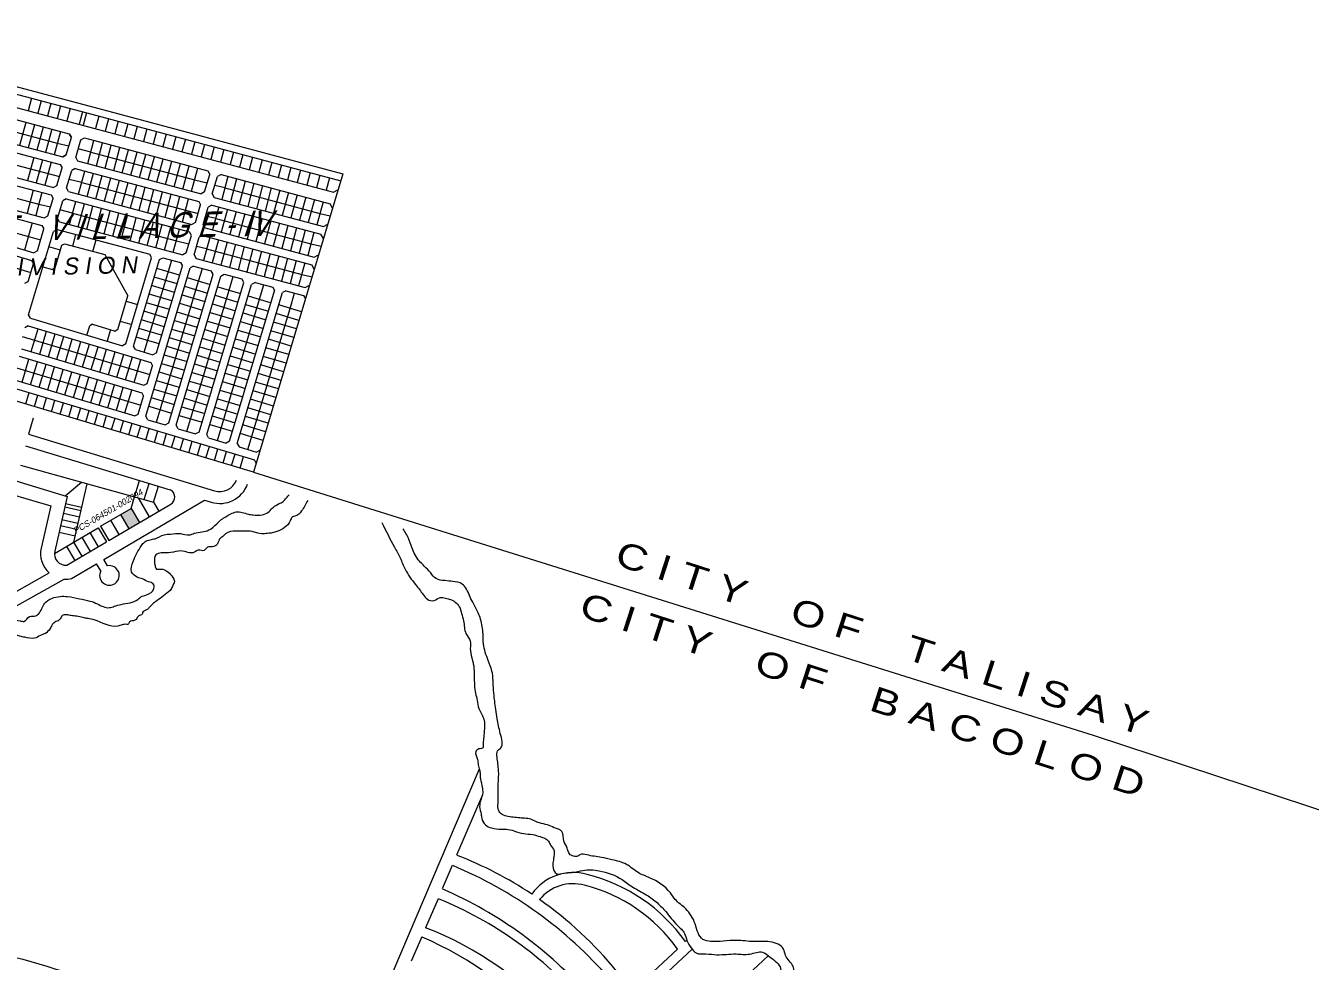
# Model space of a CAD drawing. Header units: metres. Extents: x -460 to 31334, y -1777 to 24987.
# Drawn here: x 75.641 to 76.581, y -751.243 to -750.558 of the extents above; entities that cross this region are included whole.
import ezdxf
from ezdxf.enums import TextEntityAlignment as Align

# ---------------------------------------------------------------- set-up
doc = ezdxf.new("R2010")
doc.units = ezdxf.units.M
doc.header["$MEASUREMENT"] = 0
doc.layers.add('VICINITY_MAP', color=7, linetype='Continuous', lineweight=13)
doc.styles.add('LOT_NO', font='ARIALN.TTF', dxfattribs={"width": 1.5})
doc.styles.add('PX-0', font='leroy')

msp = doc.modelspace()

# ---------------------------------------------------------------- hatches: boundary and pattern name
at = {"layer": 'VICINITY_MAP', "lineweight": 0}
msp.add_hatch(color=250, dxfattribs=at).paths.add_polyline_path([(75.71769, -750.91166), (75.70992, -750.91622), (75.71601, -750.92659), (75.72378, -750.92203)])

# ---------------------------------------------------------------- linework, layer by layer
at = {"layer": 'VICINITY_MAP', "color": 250, "lineweight": 0}
for p, q in [((75.5154, -750.57693), (75.69274, -750.62398)), ((75.54417, -750.59436), (75.6903, -750.63313)), ((75.67262, -750.63748), (75.56003, -750.60761)), ((75.64486, -750.61128), (75.64243, -750.62043)), ((75.6519, -750.61314), (75.64947, -750.62229)), ((75.65894, -750.61501), (75.65651, -750.62416)), ((75.55084, -750.62325), (75.66767, -750.65425)), ((75.56232, -750.61726), (75.66369, -750.64415)), ((75.66598, -750.61688), (75.66355, -750.62603)), ((75.67302, -750.61875), (75.67059, -750.6279)), ((75.68217, -750.62117), (75.67974, -750.63033)), ((75.68499, -750.62192), (75.68256, -750.63107)), ((75.69415, -750.62435), (75.6917, -750.6335)), ((75.69274, -750.62398), (75.87125, -750.67176)), ((75.54592, -750.62798), (75.66581, -750.65978)), ((75.64059, -750.62898), (75.63611, -750.64588)), ((75.64692, -750.63066), (75.64244, -750.64756)), ((75.65326, -750.63234), (75.64878, -750.64924)), ((75.65959, -750.63402), (75.65511, -750.65092)), ((75.6903, -750.63313), (75.86609, -750.68018)), ((75.70118, -750.62624), (75.69873, -750.63538)), ((75.70822, -750.62812), (75.70577, -750.63727)), ((75.71525, -750.63), (75.71281, -750.63915)), ((75.72229, -750.63189), (75.71984, -750.64103)), ((75.72932, -750.63377), (75.72688, -750.64292)), ((75.53118, -750.64215), (75.66099, -750.67659)), ((75.54285, -750.63621), (75.65689, -750.66646)), ((75.66593, -750.6357), (75.66145, -750.6526)), ((75.66369, -750.64415), (75.67221, -750.64615)), ((75.67021, -750.65283), (75.67404, -750.64002)), ((75.67021, -750.65283), (75.67404, -750.64002)), ((75.67262, -750.63748), (75.67404, -750.64002)), ((75.67404, -750.64002), (75.67262, -750.63748)), ((75.67714, -750.65458), (75.68097, -750.64178)), ((75.68097, -750.64178), (75.68352, -750.64036)), ((75.68352, -750.64036), (75.77392, -750.66456)), ((75.68599, -750.65912), (75.69051, -750.64223)), ((75.69233, -750.66081), (75.69685, -750.64393)), ((75.73636, -750.63565), (75.73391, -750.6448)), ((75.7434, -750.63754), (75.74095, -750.64668)), ((75.75043, -750.63942), (75.74798, -750.64857)), ((75.75747, -750.6413), (75.75502, -750.65045)), ((75.7645, -750.64319), (75.76205, -750.65233)), ((75.51353, -750.65254), (75.6502, -750.6888)), ((75.52211, -750.64577), (75.65913, -750.68212)), ((75.67021, -750.65283), (75.66767, -750.65425)), ((75.66767, -750.65425), (75.67021, -750.65283)), ((75.68825, -750.65067), (75.67899, -750.64842)), ((75.68825, -750.65067), (75.76424, -750.67101)), ((75.69866, -750.66251), (75.70318, -750.64562)), ((75.70499, -750.6642), (75.70951, -750.64732)), ((75.71132, -750.6659), (75.71584, -750.64901)), ((75.71765, -750.66759), (75.72217, -750.6507)), ((75.72399, -750.66928), (75.72851, -750.6524)), ((75.77154, -750.64507), (75.76909, -750.65421)), ((75.77857, -750.64695), (75.77612, -750.6561)), ((75.78561, -750.64883), (75.78316, -750.65798)), ((75.79264, -750.65072), (75.7902, -750.65986)), ((75.79968, -750.6526), (75.79723, -750.66175)), ((75.51823, -750.66283), (75.65418, -750.6989)), ((75.66336, -750.67527), (75.66723, -750.66232)), ((75.66581, -750.65978), (75.66723, -750.66232)), ((75.67684, -750.6627), (75.67429, -750.66412)), ((75.67684, -750.6627), (75.76725, -750.6869)), ((75.67714, -750.65458), (75.67856, -750.65713)), ((75.67856, -750.65713), (75.76897, -750.68133)), ((75.73032, -750.67098), (75.73484, -750.65409)), ((75.73665, -750.67267), (75.74117, -750.65579)), ((75.74298, -750.67437), (75.7475, -750.65748)), ((75.74931, -750.67606), (75.75383, -750.65918)), ((75.75565, -750.67776), (75.76017, -750.66087)), ((75.76198, -750.67945), (75.7665, -750.66257)), ((75.80672, -750.65448), (75.80427, -750.66363)), ((75.81375, -750.65637), (75.8113, -750.66551)), ((75.82079, -750.65825), (75.81834, -750.6674)), ((75.82782, -750.66013), (75.82537, -750.66928)), ((75.83486, -750.66202), (75.83241, -750.67116)), ((75.67047, -750.67692), (75.67429, -750.66412)), ((75.68158, -750.67301), (75.67231, -750.67076)), ((75.67932, -750.68146), (75.68384, -750.66457)), ((75.68565, -750.68315), (75.69017, -750.66626)), ((75.69198, -750.68484), (75.6965, -750.66796)), ((75.69831, -750.68654), (75.70283, -750.66965)), ((75.70465, -750.68823), (75.70916, -750.67135)), ((75.76424, -750.67101), (75.7735, -750.67327)), ((75.77152, -750.67991), (75.77535, -750.6671)), ((75.77392, -750.66456), (75.77535, -750.6671)), ((75.77717, -750.68136), (75.78098, -750.6686)), ((75.78359, -750.66714), (75.78098, -750.6686)), ((75.78359, -750.66714), (75.86351, -750.68854)), ((75.78868, -750.66851), (75.78416, -750.68539)), ((75.79501, -750.6702), (75.79049, -750.68709)), ((75.80134, -750.6719), (75.79682, -750.68878)), ((75.84189, -750.6639), (75.83944, -750.67305)), ((75.84893, -750.66578), (75.84648, -750.67493)), ((75.85596, -750.66767), (75.85352, -750.67681)), ((75.863, -750.66955), (75.86055, -750.6787)), ((75.66354, -750.67517), (75.66099, -750.67659)), ((75.67189, -750.67947), (75.67047, -750.67692)), ((75.67189, -750.67947), (75.7623, -750.70367)), ((75.68158, -750.67301), (75.75756, -750.69335)), ((75.71098, -750.68993), (75.7155, -750.67304)), ((75.71731, -750.69162), (75.72183, -750.67474)), ((75.72364, -750.69332), (75.72816, -750.67643)), ((75.72997, -750.69501), (75.73449, -750.67813)), ((75.7363, -750.69671), (75.74082, -750.67982)), ((75.74264, -750.6984), (75.74716, -750.68152)), ((75.77152, -750.67991), (75.76897, -750.68133)), ((75.77717, -750.68136), (75.77859, -750.6839)), ((75.78642, -750.67695), (75.77898, -750.67529)), ((75.78642, -750.67695), (75.85607, -750.69559)), ((75.80768, -750.67359), (75.80316, -750.69048)), ((75.81401, -750.67529), (75.80949, -750.69217)), ((75.82034, -750.67698), (75.81582, -750.69387)), ((75.82667, -750.67867), (75.82215, -750.69556)), ((75.833, -750.68037), (75.82848, -750.69725)), ((75.86609, -750.68018), (75.86927, -750.6784)), ((75.58882, -750.68758), (75.65245, -750.70446)), ((75.65672, -750.69747), (75.66055, -750.68466)), ((75.65913, -750.68212), (75.66055, -750.68466)), ((75.66379, -750.69926), (75.66762, -750.68646)), ((75.67016, -750.68504), (75.66762, -750.68646)), ((75.67016, -750.68504), (75.76057, -750.70924)), ((75.67264, -750.70379), (75.67716, -750.68691)), ((75.67897, -750.70549), (75.68349, -750.6886)), ((75.6853, -750.70718), (75.68982, -750.6903)), ((75.74897, -750.7001), (75.75349, -750.68321)), ((75.7553, -750.70179), (75.75982, -750.68491)), ((75.76484, -750.70224), (75.76867, -750.68944)), ((75.76725, -750.6869), (75.76867, -750.68944)), ((75.77049, -750.7037), (75.7743, -750.69094)), ((75.77691, -750.68948), (75.7743, -750.69094)), ((75.77691, -750.68948), (75.85683, -750.71087)), ((75.782, -750.69085), (75.77748, -750.70773)), ((75.77859, -750.6839), (75.85858, -750.70531)), ((75.83934, -750.68206), (75.83482, -750.69895)), ((75.84567, -750.68376), (75.84115, -750.70064)), ((75.852, -750.68545), (75.84748, -750.70234)), ((75.85833, -750.68715), (75.85381, -750.70403)), ((75.86529, -750.69171), (75.86351, -750.68854)), ((75.59254, -750.69842), (75.65147, -750.71504)), ((75.65418, -750.6989), (75.65672, -750.69747)), ((75.66521, -750.70181), (75.66379, -750.69926)), ((75.6749, -750.69535), (75.66563, -750.6931)), ((75.6749, -750.69535), (75.75088, -750.71569)), ((75.69164, -750.70888), (75.69616, -750.69199)), ((75.69797, -750.71057), (75.70249, -750.69369)), ((75.7043, -750.71227), (75.70882, -750.69538)), ((75.71063, -750.71396), (75.71515, -750.69708)), ((75.71696, -750.71566), (75.72148, -750.69877)), ((75.7233, -750.71735), (75.72782, -750.70047)), ((75.75756, -750.69335), (75.76682, -750.69561)), ((75.77974, -750.69929), (75.7723, -750.69763)), ((75.77974, -750.69929), (75.84939, -750.71793)), ((75.78833, -750.69254), (75.78382, -750.70943)), ((75.79467, -750.69423), (75.79015, -750.71112)), ((75.801, -750.69593), (75.79648, -750.71281)), ((75.80733, -750.69762), (75.80281, -750.71451)), ((75.81366, -750.69932), (75.80914, -750.7162)), ((75.85607, -750.69559), (75.86361, -750.69734)), ((75.58346, -750.70563), (75.6465, -750.72448)), ((75.64536, -750.70258), (75.63975, -750.72246)), ((75.64269, -750.76984), (75.66094, -750.7088)), ((75.64907, -750.72309), (75.65387, -750.70701)), ((75.65245, -750.70446), (75.65387, -750.70701)), ((75.66348, -750.70738), (75.66094, -750.7088)), ((75.66348, -750.70738), (75.73137, -750.72555)), ((75.66521, -750.70181), (75.75562, -750.726)), ((75.72963, -750.71905), (75.73415, -750.70216)), ((75.73596, -750.72074), (75.74048, -750.70386)), ((75.74229, -750.72244), (75.74681, -750.70555)), ((75.74862, -750.72413), (75.75314, -750.70725)), ((75.76199, -750.71178), (75.76057, -750.70924)), ((75.76484, -750.70224), (75.7623, -750.70367)), ((75.77191, -750.70624), (75.77049, -750.7037)), ((75.77191, -750.70624), (75.8519, -750.72765)), ((75.81999, -750.70101), (75.81547, -750.7179)), ((75.82633, -750.70271), (75.82181, -750.71959)), ((75.83266, -750.7044), (75.82814, -750.72129)), ((75.83899, -750.7061), (75.83447, -750.72298)), ((75.84532, -750.70779), (75.8408, -750.72468)), ((75.85165, -750.70949), (75.84713, -750.72637)), ((75.85858, -750.70531), (75.86176, -750.70353)), ((75.57731, -750.719), (75.6443, -750.73902)), ((75.58179, -750.71122), (75.64483, -750.73006)), ((75.66209, -750.73559), (75.66706, -750.71896)), ((75.66706, -750.71896), (75.66897, -750.71789)), ((75.66897, -750.71789), (75.6984, -750.72577)), ((75.67512, -750.71954), (75.67738, -750.71109)), ((75.68978, -750.72346), (75.69204, -750.71502)), ((75.75088, -750.71569), (75.76015, -750.71795)), ((75.75816, -750.72458), (75.76199, -750.71178)), ((75.76386, -750.72587), (75.76768, -750.7131)), ((75.77005, -750.71177), (75.76768, -750.7131)), ((75.77005, -750.71177), (75.85016, -750.73321)), ((75.84939, -750.71793), (75.85693, -750.71968)), ((75.85861, -750.71405), (75.85683, -750.71087)), ((75.64907, -750.72309), (75.6465, -750.72448)), ((75.66599, -750.72256), (75.65758, -750.72005)), ((75.6984, -750.72577), (75.71531, -750.75605)), ((75.71395, -750.79113), (75.73279, -750.72809)), ((75.73279, -750.72809), (75.73137, -750.72555)), ((75.73846, -750.72947), (75.74091, -750.7281)), ((75.74091, -750.7281), (75.75389, -750.73157)), ((75.75816, -750.72458), (75.75562, -750.726)), ((75.76386, -750.72587), (75.7654, -750.72862)), ((75.7654, -750.72862), (75.84522, -750.74999)), ((75.77307, -750.72163), (75.76565, -750.71988)), ((75.77307, -750.72163), (75.84272, -750.74027)), ((75.8519, -750.72765), (75.85508, -750.72587)), ((75.64239, -750.74542), (75.64622, -750.73262)), ((75.64483, -750.73006), (75.64622, -750.73262)), ((75.65321, -750.73478), (75.66019, -750.73665)), ((75.66209, -750.73559), (75.66019, -750.73665)), ((75.71951, -750.79287), (75.73846, -750.72947)), ((75.72731, -750.79728), (75.74747, -750.72985)), ((75.72852, -750.8441), (75.76095, -750.73561)), ((75.73628, -750.79781), (75.75531, -750.73412)), ((75.75327, -750.74094), (75.73653, -750.73594)), ((75.75389, -750.73157), (75.75531, -750.73412)), ((75.76355, -750.73416), (75.76095, -750.73561)), ((75.76355, -750.73416), (75.77637, -750.73759)), ((75.76722, -750.74515), (75.77001, -750.73589)), ((75.77782, -750.74019), (75.77637, -750.73759)), ((75.85193, -750.73639), (75.85016, -750.73321)), ((75.63983, -750.74681), (75.64239, -750.74542)), ((75.7514, -750.74722), (75.73465, -750.74222)), ((75.73629, -750.84861), (75.76722, -750.74515)), ((75.74527, -750.8491), (75.77782, -750.74019)), ((75.75084, -750.85081), (75.78348, -750.7416)), ((75.75884, -750.74265), (75.77559, -750.74766)), ((75.76759, -750.85582), (75.80036, -750.74617)), ((75.77317, -750.85748), (75.80601, -750.74762)), ((75.78348, -750.7416), (75.78603, -750.74018)), ((75.78603, -750.74018), (75.79894, -750.74363)), ((75.78955, -750.75184), (75.79248, -750.7419)), ((75.80036, -750.74617), (75.79894, -750.74363)), ((75.80855, -750.7462), (75.80601, -750.74762)), ((75.80855, -750.7462), (75.82144, -750.74965)), ((75.70793, -750.78075), (75.71531, -750.75605)), ((75.74764, -750.75978), (75.7309, -750.75478)), ((75.74952, -750.7535), (75.73277, -750.7485)), ((75.75509, -750.75521), (75.77184, -750.76022)), ((75.75697, -750.74893), (75.77371, -750.75394)), ((75.75862, -750.85529), (75.78955, -750.75184)), ((75.77929, -750.75561), (75.79604, -750.76062)), ((75.78117, -750.74933), (75.79792, -750.75434)), ((75.78992, -750.86249), (75.82288, -750.75223)), ((75.7955, -750.86416), (75.82853, -750.75365)), ((75.8035, -750.75601), (75.82025, -750.76101)), ((75.81188, -750.75851), (75.815, -750.74793)), ((75.82144, -750.74965), (75.82288, -750.75223)), ((75.83107, -750.75223), (75.82853, -750.75365)), ((75.83107, -750.75223), (75.84392, -750.75567)), ((75.83421, -750.76519), (75.83752, -750.75396)), ((75.84392, -750.75567), (75.84539, -750.7583)), ((75.84522, -750.74999), (75.8484, -750.74821)), ((75.71416, -750.7599), (75.72253, -750.7624)), ((75.74577, -750.76606), (75.72902, -750.76106)), ((75.75321, -750.76149), (75.76996, -750.7665)), ((75.77742, -750.76189), (75.79416, -750.7669)), ((75.78095, -750.86196), (75.81188, -750.75851)), ((75.80162, -750.76229), (75.81837, -750.76729)), ((75.80328, -750.86864), (75.83421, -750.76519)), ((75.84258, -750.76769), (75.82583, -750.76268)), ((75.64408, -750.7724), (75.64269, -750.76984)), ((75.64408, -750.7724), (75.71138, -750.79252)), ((75.70981, -750.77444), (75.71819, -750.77694)), ((75.74201, -750.77862), (75.72526, -750.77362)), ((75.74389, -750.77234), (75.72714, -750.76734)), ((75.74946, -750.77405), (75.7662, -750.77906)), ((75.75134, -750.76777), (75.76808, -750.77278)), ((75.77366, -750.77446), (75.79041, -750.77946)), ((75.77554, -750.76817), (75.79229, -750.77318)), ((75.79787, -750.77485), (75.81462, -750.77985)), ((75.79975, -750.76857), (75.81649, -750.77357)), ((75.83882, -750.78025), (75.82208, -750.77524)), ((75.8407, -750.77397), (75.82395, -750.76896)), ((75.64241, -750.77798), (75.63985, -750.77937)), ((75.64241, -750.77798), (75.73216, -750.80481)), ((75.64456, -750.79687), (75.64957, -750.78012)), ((75.65084, -750.79875), (75.65585, -750.782)), ((75.65712, -750.80062), (75.66213, -750.78388)), ((75.68544, -750.78477), (75.6875, -750.77787)), ((75.68943, -750.77683), (75.6875, -750.77787)), ((75.68943, -750.77683), (75.70601, -750.78179)), ((75.70262, -750.78078), (75.70011, -750.78915)), ((75.70793, -750.78075), (75.70601, -750.78179)), ((75.74013, -750.7849), (75.72339, -750.7799)), ((75.74758, -750.78033), (75.76433, -750.78534)), ((75.77179, -750.78074), (75.78853, -750.78574)), ((75.79599, -750.78113), (75.81274, -750.78614)), ((75.83695, -750.78653), (75.8202, -750.78152)), ((75.6374, -750.79473), (75.72716, -750.82156)), ((75.63793, -750.78577), (75.73151, -750.81374)), ((75.6634, -750.8025), (75.66841, -750.78575)), ((75.66968, -750.80438), (75.67469, -750.78763)), ((75.67596, -750.80626), (75.68097, -750.78951)), ((75.68224, -750.80813), (75.68725, -750.79139)), ((75.68852, -750.81001), (75.69353, -750.79326)), ((75.71395, -750.79113), (75.71138, -750.79252)), ((75.72085, -750.79535), (75.71951, -750.79287)), ((75.73826, -750.79118), (75.72151, -750.78618)), ((75.74383, -750.79289), (75.76057, -750.7979)), ((75.7457, -750.78661), (75.76245, -750.79162)), ((75.76803, -750.7933), (75.78478, -750.7983)), ((75.76991, -750.78702), (75.78666, -750.79202)), ((75.79224, -750.79369), (75.80899, -750.7987)), ((75.79412, -750.78741), (75.81086, -750.79242)), ((75.83319, -750.79909), (75.81645, -750.79408)), ((75.83507, -750.79281), (75.81832, -750.7878)), ((75.63573, -750.80031), (75.72549, -750.82714)), ((75.63789, -750.8192), (75.64289, -750.80245)), ((75.6948, -750.81189), (75.69981, -750.79514)), ((75.70108, -750.81376), (75.70609, -750.79702)), ((75.70736, -750.81564), (75.71237, -750.79889)), ((75.71364, -750.81752), (75.71865, -750.80077)), ((75.71992, -750.8194), (75.72493, -750.80265)), ((75.72085, -750.79535), (75.73371, -750.79919)), ((75.73628, -750.79781), (75.73371, -750.79919)), ((75.74195, -750.79917), (75.75869, -750.80418)), ((75.76615, -750.79958), (75.7829, -750.80458)), ((75.79036, -750.79997), (75.80711, -750.80498)), ((75.83132, -750.80537), (75.81457, -750.80036)), ((75.63126, -750.8081), (75.72484, -750.83607)), ((75.64417, -750.82108), (75.64917, -750.80433)), ((75.65045, -750.82295), (75.65545, -750.80621)), ((75.65673, -750.82483), (75.66173, -750.80808)), ((75.66301, -750.82671), (75.66801, -750.80996)), ((75.66929, -750.82859), (75.67429, -750.81184)), ((75.72957, -750.82026), (75.73346, -750.80722)), ((75.73216, -750.80481), (75.73346, -750.80722)), ((75.7382, -750.81173), (75.75494, -750.81674)), ((75.74007, -750.80545), (75.75682, -750.81046)), ((75.7624, -750.81214), (75.77915, -750.81714)), ((75.76428, -750.80586), (75.78102, -750.81086)), ((75.78661, -750.81253), (75.80335, -750.81754)), ((75.78848, -750.80625), (75.80523, -750.81126)), ((75.82756, -750.81793), (75.81081, -750.81292)), ((75.82944, -750.81165), (75.81269, -750.80664)), ((75.62903, -750.82264), (75.80804, -750.87614)), ((75.63073, -750.81706), (75.72048, -750.84389)), ((75.67557, -750.83046), (75.68057, -750.81372)), ((75.68185, -750.83234), (75.68685, -750.81559)), ((75.68813, -750.83422), (75.69313, -750.81747)), ((75.69441, -750.83609), (75.69941, -750.81935)), ((75.70069, -750.83797), (75.70569, -750.82122)), ((75.72716, -750.82156), (75.72957, -750.82026)), ((75.73632, -750.81801), (75.75306, -750.82302)), ((75.76052, -750.81842), (75.77727, -750.82342)), ((75.78473, -750.81881), (75.80148, -750.82382)), ((75.82568, -750.82421), (75.80894, -750.8192)), ((75.64066, -750.83523), (75.64316, -750.82686)), ((75.64694, -750.83711), (75.64944, -750.82874)), ((75.65322, -750.83899), (75.65572, -750.83061)), ((75.70697, -750.83985), (75.71197, -750.8231)), ((75.71325, -750.84173), (75.71825, -750.82498)), ((75.72289, -750.84259), (75.72679, -750.82955)), ((75.72549, -750.82714), (75.72679, -750.82955)), ((75.73256, -750.83057), (75.74931, -750.83558)), ((75.73444, -750.82429), (75.75119, -750.8293)), ((75.75677, -750.83098), (75.77352, -750.83598)), ((75.75865, -750.8247), (75.77539, -750.8297)), ((75.78098, -750.83137), (75.79772, -750.83638)), ((75.78285, -750.82509), (75.7996, -750.8301)), ((75.82193, -750.83677), (75.80518, -750.83177)), ((75.82381, -750.83049), (75.80706, -750.82549)), ((75.6595, -750.84086), (75.662, -750.83249)), ((75.66578, -750.84274), (75.66828, -750.83437)), ((75.67206, -750.84462), (75.67456, -750.83624)), ((75.67834, -750.84649), (75.68084, -750.83812)), ((75.68462, -750.84837), (75.68712, -750.84)), ((75.73069, -750.83685), (75.74743, -750.84186)), ((75.75489, -750.83726), (75.77164, -750.84226)), ((75.7791, -750.83765), (75.79585, -750.84266)), ((75.82005, -750.84305), (75.80331, -750.83805)), ((75.6459, -750.84573), (75.64268, -750.85743)), ((75.6909, -750.85025), (75.6934, -750.84187)), ((75.69718, -750.85213), (75.69968, -750.84375)), ((75.70346, -750.854), (75.70596, -750.84563)), ((75.70974, -750.85588), (75.71224, -750.84751)), ((75.71602, -750.85776), (75.71852, -750.84938)), ((75.72048, -750.84389), (75.72289, -750.84259)), ((75.7223, -750.85963), (75.7248, -750.85126)), ((75.72993, -750.84671), (75.72852, -750.8441)), ((75.72993, -750.84671), (75.74265, -750.85051)), ((75.74265, -750.85051), (75.74527, -750.8491)), ((75.75222, -750.85337), (75.75084, -750.85081)), ((75.75301, -750.84354), (75.76976, -750.84854)), ((75.77534, -750.85021), (75.79209, -750.85522)), ((75.77722, -750.84393), (75.79397, -750.84894)), ((75.8163, -750.85561), (75.79955, -750.85061)), ((75.81818, -750.84933), (75.80143, -750.84433)), ((75.72858, -750.86151), (75.73108, -750.85314)), ((75.73486, -750.86339), (75.73736, -750.85501)), ((75.74114, -750.86527), (75.74364, -750.85689)), ((75.74742, -750.86714), (75.74992, -750.85877)), ((75.75222, -750.85337), (75.76502, -750.8572)), ((75.7537, -750.86902), (75.75621, -750.86065)), ((75.76759, -750.85582), (75.76502, -750.8572)), ((75.77455, -750.86005), (75.77317, -750.85748)), ((75.77455, -750.86005), (75.78735, -750.86387)), ((75.81442, -750.86189), (75.79767, -750.85689)), ((75.75998, -750.8709), (75.76249, -750.86252)), ((75.76626, -750.87277), (75.76877, -750.8644)), ((75.77254, -750.87465), (75.77505, -750.86628)), ((75.77882, -750.87653), (75.78133, -750.86815)), ((75.7851, -750.87841), (75.78761, -750.87003)), ((75.78992, -750.86249), (75.78735, -750.86387)), ((75.7955, -750.86416), (75.79688, -750.86672)), ((75.79688, -750.86672), (75.80968, -750.87055)), ((75.81225, -750.86916), (75.80968, -750.87055)), ((75.79138, -750.88028), (75.79389, -750.87191)), ((75.79766, -750.88216), (75.80017, -750.87379)), ((75.80941, -750.87867), (75.80804, -750.87614)), ((75.6367, -750.88009), (75.73416, -750.90717)), ((75.80749, -750.88509), (76.42245, -751.07783)), ((75.66934, -750.90243), (75.68148, -750.89253)), ((75.68544, -750.89363), (75.67565, -750.93637)), ((75.71969, -750.90497), (75.72389, -750.89119)), ((75.71969, -750.90497), (75.72389, -750.89119)), ((75.72741, -750.90529), (75.73103, -750.89337)), ((75.73416, -750.90717), (75.73774, -750.8954)), ((75.63054, -750.90142), (75.65893, -750.90993)), ((75.69782, -750.94909), (75.77162, -750.90571)), ((75.71769, -750.91166), (75.71969, -750.90497)), ((75.71769, -750.91166), (75.71969, -750.90497)), ((75.72295, -750.90405), (75.73102, -750.91778)), ((75.7243, -750.90636), (75.73102, -750.91778)), ((75.73416, -750.90717), (75.73799, -750.91368)), ((75.65893, -750.90993), (75.65186, -750.94076)), ((75.67985, -750.91804), (75.66813, -750.91535)), ((75.6809, -750.91346), (75.66918, -750.91078)), ((75.68146, -750.911), (75.66974, -750.90831)), ((75.69527, -750.92484), (75.71769, -750.91166)), ((75.70992, -750.91622), (75.71601, -750.92659)), ((75.71769, -750.91166), (75.72378, -750.92203)), ((75.66158, -750.94464), (75.69356, -750.92584)), ((75.67775, -750.92722), (75.66602, -750.92454)), ((75.67875, -750.92287), (75.66702, -750.92018)), ((75.69356, -750.92584), (75.69965, -750.93621)), ((75.69527, -750.92484), (75.70137, -750.9352)), ((75.70276, -750.92043), (75.70886, -750.9308)), ((75.67666, -750.93197), (75.66494, -750.92928)), ((75.68168, -750.93282), (75.68778, -750.94319)), ((75.68749, -750.92941), (75.69359, -750.93978)), ((75.67032, -750.9395), (75.67642, -750.94987)), ((75.67565, -750.93637), (75.68175, -750.94674)), ((75.67405, -750.96306), (75.69245, -750.95225)), ((75.69552, -750.95746), (75.69245, -750.95225)), ((75.70056, -750.95374), (75.69782, -750.94909)), ((75.61923, -750.98058), (75.65775, -750.95891)), ((75.62384, -750.98878), (75.66883, -750.96348)), ((76.42245, -751.07783), (77.15234, -751.31863)), ((75.97279, -751.10269), (75.85345, -751.3818)), ((75.97506, -751.12163), (75.9562, -751.16574)), ((75.953, -751.17322), (75.94564, -751.19043)), ((75.94258, -751.19759), (75.93348, -751.21887)), ((75.9306, -751.2256), (75.92298, -751.24342)), ((76.08586, -751.26435), (76.11786, -751.23448)), ((76.09088, -751.26973), (76.12862, -751.23451)), ((76.12379, -751.22894), (76.12477, -751.22803)), ((76.11887, -751.30027), (76.18451, -751.23926))]:
    msp.add_line(p, q, dxfattribs=at)
at = {"layer": 'VICINITY_MAP', "color": 250, "lineweight": 0, "ltscale": 2}
for p, q in [((75.64646, -750.65465), (75.64198, -750.67155)), ((75.6528, -750.65633), (75.64831, -750.67323)), ((75.65913, -750.65801), (75.65465, -750.67491)), ((75.65689, -750.66646), (75.66539, -750.66848)), ((75.6461, -750.67867), (75.64162, -750.69556)), ((75.65244, -750.68035), (75.64796, -750.69724)), ((75.6502, -750.6888), (75.65872, -750.69079)), ((75.77533, -750.71318), (75.77081, -750.73007)), ((75.78166, -750.71488), (75.77714, -750.73176)), ((75.78799, -750.71657), (75.78347, -750.73346)), ((75.79432, -750.71827), (75.7898, -750.73515)), ((75.80065, -750.71996), (75.79613, -750.73685)), ((75.80699, -750.72166), (75.80247, -750.73854)), ((75.81332, -750.72335), (75.8088, -750.74024)), ((75.81965, -750.72505), (75.81513, -750.74193)), ((75.82598, -750.72674), (75.82146, -750.74363)), ((75.83231, -750.72844), (75.82779, -750.74532)), ((75.83864, -750.73013), (75.83413, -750.74702)), ((75.84498, -750.73183), (75.84046, -750.74871)), ((75.84272, -750.74027), (75.85025, -750.74202))]:
    msp.add_line(p, q, dxfattribs=at)
at = {"layer": 'VICINITY_MAP', "color": 250, "lineweight": 0}
for points in [[(75.4657, -750.55812), (75.55335, -750.58135), (75.69415, -750.6187), (75.87282, -750.66652), (75.80749, -750.88509), (75.40668, -750.7653), (75.41044, -750.75274), (75.40973, -750.74493), (75.43899, -750.64726), (75.44109, -750.64028), (75.4657, -750.55812)], [(75.64037, -750.86578), (75.74638, -750.89803)]]:
    msp.add_lwpolyline(points, dxfattribs=at)
for points in [[(75.64268, -750.85743), (75.77888, -750.89887, 0.396411), (75.7949, -750.89094)], [(75.63325, -750.89161), (75.67097, -750.90292), (75.66178, -750.94303, 0.502464), (75.67055, -750.95332), (75.69965, -750.93621)], [(75.70137, -750.9352), (75.74673, -750.90854, 0.594211), (75.74638, -750.89803)], [(75.77162, -750.90571), (75.77636, -750.90715, 0.396411), (75.80301, -750.89397)], [(76.01125, -751.19429, 0.05481), (75.95647, -751.16584)], [(76.11346, -751.30546), (76.0679, -751.25587, 0.115494), (75.95335, -751.17337)], [(75.11686, -751.18361), (75.29932, -751.21005), (75.48504, -751.23372, -0.046331), (75.67149, -751.27529, -0.119959), (75.85496, -751.41837), (75.89155, -751.45775)], [(75.31106, -751.18899), (75.48787, -751.21153, -0.046626), (75.67953, -751.25438, -0.120095), (75.87189, -751.40371), (75.93528, -751.47089)], [(76.09422, -751.32317), (76.04851, -751.27341, 0.118825), (75.94279, -751.19767)], [(76.09908, -751.31866), (76.05342, -751.26897, 0.110244), (75.94607, -751.19062)], [(76.08586, -751.26435), (76.07346, -751.25084, 0.068669), (76.01696, -751.19821)], [(76.07132, -751.34491), (76.02509, -751.29458, 0.110956), (75.93101, -751.22577)], [(76.07776, -751.33847), (76.03183, -751.28849, 0.125126), (75.93348, -751.21887)]]:
    msp.add_lwpolyline(points, format="xyb", dxfattribs=at)
for centre, radius, start, end in [((75.66999, -750.94492), 0.0186, 167.09601, 228.82139), ((75.70189, -750.96082), 0.0072, 152.18562, 100.64505), ((75.66999, -750.94492), 0.0186, 266.40755, 282.61072), ((76.04172, -751.21559), 0.03717, 74.29936, 145.04086), ((76.02101, -751.30225), 0.12624, 35.49763, 75.89479), ((76.04136, -751.21801), 0.03142, 74.29936, 140.93031), ((76.02059, -751.30319), 0.11909, 35.23896, 75.77081)]:
    msp.add_arc(centre, radius, start, end, dxfattribs=at)
for points, knots in [([(74.89092, -750.96368), (74.8916, -750.96368), (74.89401, -750.96365), (74.90094, -750.96321), (74.9109, -750.95548), (74.91915, -750.94592), (74.92244, -750.93586), (74.92859, -750.92977), (74.93685, -750.92643), (74.94423, -750.92224), (74.95235, -750.91903), (74.9624, -750.9207), (74.96742, -750.91037), (74.96659, -750.90221), (74.96884, -750.89206), (74.96842, -750.88042), (74.96878, -750.8674), (74.97208, -750.85713), (74.97993, -750.85017), (74.98889, -750.8436), (75.00274, -750.83336), (75.00636, -750.81414), (75.01897, -750.81431), (75.0249, -750.81387), (75.03044, -750.81742), (75.03716, -750.81974), (75.04588, -750.82237), (75.05544, -750.82031), (75.0659, -750.82255), (75.07453, -750.82037), (75.08142, -750.82004), (75.08617, -750.81813), (75.09026, -750.81522), (75.09596, -750.81642), (75.10003, -750.81242), (75.10633, -750.81324), (75.11163, -750.80925), (75.11788, -750.80686), (75.125, -750.80645), (75.13049, -750.81243), (75.13308, -750.81908), (75.13711, -750.82632), (75.1464, -750.8258), (75.15168, -750.81928), (75.15877, -750.81366), (75.1618, -750.80554), (75.16594, -750.79894), (75.17111, -750.79358), (75.17661, -750.78804), (75.18507, -750.7894), (75.1927, -750.78589), (75.20236, -750.78691), (75.21137, -750.79108), (75.21466, -750.79931), (75.22141, -750.80069), (75.22571, -750.80254), (75.23015, -750.8041), (75.2341, -750.8017), (75.23847, -750.80322), (75.24354, -750.80235), (75.25155, -750.80459), (75.24748, -750.81136), (75.24966, -750.8161), (75.25456, -750.81707), (75.26114, -750.81823), (75.2686, -750.82124), (75.27218, -750.82707), (75.27528, -750.8304), (75.27976, -750.83319), (75.27908, -750.83849), (75.27781, -750.84345), (75.28166, -750.84606), (75.28543, -750.84537), (75.29088, -750.84527), (75.29185, -750.85308), (75.30197, -750.85695), (75.29829, -750.86627), (75.3006, -750.875), (75.30694, -750.87264), (75.31482, -750.8711), (75.32495, -750.87508), (75.33537, -750.87953), (75.3446, -750.87961), (75.34834, -750.88509), (75.35522, -750.8863), (75.36033, -750.89154), (75.36443, -750.89717), (75.36579, -750.90223), (75.37401, -750.90586), (75.38408, -750.90809), (75.38973, -750.91778), (75.39932, -750.92335), (75.41047, -750.93312), (75.41644, -750.94619), (75.42399, -750.95495), (75.42573, -750.96263), (75.42995, -750.96899), (75.43392, -750.97295), (75.43697, -750.97555), (75.44075, -750.97727), (75.44296, -750.97436), (75.4468, -750.97292), (75.45121, -750.97442), (75.45466, -750.97187), (75.4589, -750.96952), (75.46356, -750.97226), (75.46711, -750.97527), (75.47114, -750.97942), (75.47247, -750.98725), (75.4793, -750.98905), (75.48294, -750.99329), (75.48543, -750.99898), (75.49088, -751.00174), (75.49503, -751.006), (75.5018, -751.00757), (75.51007, -751.00665), (75.51348, -751.01312), (75.51961, -751.01259), (75.52372, -751.01768), (75.52947, -751.01622), (75.53332, -751.01865), (75.53551, -751.02192), (75.53673, -751.02507), (75.53903, -751.02843), (75.54436, -751.02838), (75.55204, -751.02741), (75.56229, -751.03021), (75.57297, -751.02918), (75.58177, -751.02642), (75.58591, -751.01686), (75.59605, -751.01251), (75.60039, -751.00028), (75.60932, -751.0011), (75.61078, -750.99398), (75.61691, -750.99874), (75.61984, -750.99419), (75.6245, -750.99296), (75.62986, -750.99375), (75.63507, -750.99342), (75.64037, -750.99533), (75.64252, -750.98939), (75.64739, -750.99125), (75.6518, -750.98761), (75.65369, -750.97918), (75.66364, -750.97587), (75.67241, -750.9762), (75.6796, -750.97795), (75.68709, -750.97911), (75.69403, -750.98196), (75.70004, -750.98538), (75.70592, -750.9832), (75.71274, -750.98115), (75.72048, -750.98106), (75.72514, -750.97597), (75.72995, -750.97522), (75.73496, -750.97215), (75.73446, -750.96629), (75.72985, -750.96565), (75.72645, -750.96315), (75.72157, -750.96232), (75.71645, -750.95788), (75.71995, -750.94839), (75.72331, -750.94157), (75.72764, -750.93581), (75.73148, -750.93453), (75.73651, -750.93396), (75.74097, -750.93068), (75.74753, -750.93064), (75.75363, -750.92936), (75.75955, -750.93199), (75.76455, -750.92947), (75.7695, -750.9291), (75.77562, -750.92773), (75.77968, -750.92362), (75.78457, -750.91907), (75.78945, -750.91636), (75.79623, -750.91319), (75.8019, -750.91574), (75.80922, -750.91687), (75.81758, -750.91684), (75.82229, -750.90921), (75.82864, -750.90766), (75.83134, -750.90426), (75.8328, -750.90249), (75.8334, -750.90177)], [0.0787088, 0.0787088, 0.0787088, 0.0787088, 0.0790088, 0.0797596, 0.0816836, 0.0842272, 0.0852012, 0.0862257, 0.0878691, 0.0890617, 0.0899153, 0.0916957, 0.0927605, 0.0943289, 0.0952853, 0.0972516, 0.0993731, 0.1010034, 0.1017164, 0.1039014, 0.105859, 0.1092542, 0.1103319, 0.1109831, 0.1118122, 0.1130804, 0.1141216, 0.1157156, 0.1172173, 0.1186898, 0.119541, 0.1201995, 0.1209127, 0.1216289, 0.1225171, 0.1231034, 0.1242392, 0.1252368, 0.1260505, 0.127155, 0.1284197, 0.129304, 0.1304753, 0.1317244, 0.1328971, 0.1343526, 0.1354074, 0.1362583, 0.1376651, 0.1384457, 0.139799, 0.1412035, 0.1425588, 0.1439449, 0.1446033, 0.1454065, 0.1460698, 0.1464812, 0.1472969, 0.1478823, 0.1488431, 0.1499524, 0.1503451, 0.150943, 0.1519448, 0.1533852, 0.1541979, 0.1548649, 0.1553942, 0.1563372, 0.1568907, 0.1574696, 0.1579574, 0.1586151, 0.1594742, 0.1607616, 0.1624519, 0.16311, 0.1640554, 0.164681, 0.1667717, 0.1684277, 0.1697858, 0.1703835, 0.1711265, 0.1726711, 0.1734016, 0.1742011, 0.1747699, 0.1771494, 0.1784647, 0.1793947, 0.1819474, 0.1847797, 0.1855733, 0.1869314, 0.1881133, 0.1888722, 0.1893343, 0.1899419, 0.1903126, 0.1907655, 0.1916762, 0.1920836, 0.1925789, 0.1937022, 0.1940478, 0.1946472, 0.1962017, 0.1969882, 0.1974715, 0.1985985, 0.1995938, 0.2000312, 0.2011624, 0.2025275, 0.2031946, 0.2039362, 0.2048842, 0.2056674, 0.2062363, 0.2067502, 0.2073609, 0.2077316, 0.2084268, 0.2094355, 0.2112109, 0.2128724, 0.2141966, 0.2148548, 0.2172236, 0.2186764, 0.2197574, 0.2202536, 0.2210509, 0.2218093, 0.2221488, 0.223125, 0.2241056, 0.2245012, 0.2253088, 0.2259601, 0.2263118, 0.2276556, 0.2294463, 0.2302275, 0.2315223, 0.2326582, 0.2335037, 0.2348406, 0.235377, 0.23615, 0.238004, 0.2384204, 0.2390374, 0.2400989, 0.2405908, 0.241129, 0.2418562, 0.2424424, 0.24327, 0.2443921, 0.2462832, 0.2468125, 0.2474405, 0.2479699, 0.2490207, 0.2497067, 0.2507805, 0.2517055, 0.2522818, 0.2531052, 0.2538782, 0.2549448, 0.2555443, 0.256795, 0.2573813, 0.2587079, 0.2592373, 0.2606775, 0.2619472, 0.2627763, 0.263374, 0.2637841, 0.2637841, 0.2637841, 0.2637841]), ([(75.7463, -750.97186), (75.74477, -750.97324), (75.7417, -750.97599), (75.73736, -750.97865), (75.73389, -750.9814), (75.73146, -750.98348), (75.72947, -750.98645), (75.72579, -750.98668), (75.72618, -750.99006), (75.72256, -750.98994), (75.72195, -750.99319), (75.71944, -750.99413), (75.71727, -750.99403), (75.71606, -750.99536), (75.71559, -750.99682), (75.71412, -750.99655), (75.71276, -750.99661), (75.71055, -750.99712), (75.70342, -750.99988), (75.69502, -750.99416), (75.68681, -750.99242), (75.68359, -750.99198), (75.68051, -750.99103), (75.67704, -750.99057), (75.67308, -750.99016), (75.67021, -750.98942), (75.66741, -750.98971), (75.66622, -750.99203), (75.66468, -750.99404), (75.66203, -750.99448), (75.65999, -750.99673), (75.65832, -751.00013), (75.65547, -751.00356), (75.65096, -751.00456), (75.64652, -751.00802), (75.6409, -751.00611), (75.63545, -751.0056), (75.63003, -751.00197), (75.62784, -751.00718), (75.6245, -751.00638), (75.62201, -751.00792), (75.61944, -751.00649), (75.61702, -751.00747), (75.61507, -751.00924), (75.61279, -751.01127), (75.61073, -751.01333), (75.60892, -751.01583), (75.60805, -751.01886), (75.60286, -751.02189), (75.59945, -751.02614), (75.59746, -751.03168), (75.5929, -751.03362), (75.59058, -751.03811), (75.58608, -751.03911), (75.58482, -751.04385), (75.57816, -751.04417), (75.57124, -751.04382), (75.56462, -751.04602), (75.5592, -751.04319), (75.55532, -751.04144), (75.55113, -751.04135), (75.54641, -751.04196), (75.54087, -751.04217), (75.53574, -751.04257), (75.53162, -751.04281), (75.52777, -751.04201), (75.52396, -751.03881), (75.52139, -751.03505), (75.52098, -751.03079), (75.51762, -751.02917), (75.51437, -751.02518), (75.50815, -751.02509), (75.501, -751.02234), (75.49337, -751.0212), (75.4862, -751.01718), (75.48024, -751.01176), (75.47441, -751.00558), (75.46905, -750.99793), (75.46582, -750.99121), (75.46001, -750.9862), (75.45405, -750.98761), (75.44922, -750.98703), (75.44548, -750.98597), (75.44332, -750.98846), (75.43998, -750.98863), (75.43609, -750.98956), (75.42879, -750.9895), (75.42117, -750.98346), (75.42051, -750.97599), (75.41763, -750.96998), (75.41045, -750.96322), (75.40775, -750.9527), (75.4022, -750.94477), (75.39452, -750.93892), (75.38806, -750.93054), (75.37875, -750.92538), (75.37023, -750.9202), (75.36268, -750.91575), (75.35546, -750.9131), (75.35074, -750.91198), (75.34771, -750.90728), (75.3499, -750.90288), (75.34993, -750.89701), (75.34422, -750.89625), (75.34008, -750.89536), (75.33571, -750.89365), (75.33168, -750.89282), (75.32631, -750.89377), (75.32275, -750.88879), (75.3172, -750.88701), (75.31223, -750.88584), (75.30651, -750.8857), (75.30262, -750.88484), (75.29788, -750.88312), (75.29775, -750.88606), (75.2951, -750.89012), (75.28954, -750.88415), (75.28593, -750.88094), (75.28273, -750.87656), (75.28447, -750.87252), (75.2847, -750.86877), (75.28401, -750.86559), (75.28259, -750.86298), (75.27989, -750.86152), (75.27581, -750.86166), (75.27194, -750.85783), (75.26955, -750.85321), (75.26572, -750.8502), (75.26502, -750.845), (75.26274, -750.84066), (75.26079, -750.83596), (75.25978, -750.83116), (75.25547, -750.83047), (75.25234, -750.83092), (75.24789, -750.82967), (75.24414, -750.82668), (75.23712, -750.8264), (75.23818, -750.82196), (75.23885, -750.8194), (75.23909, -750.81683), (75.23727, -750.81442), (75.23474, -750.81531), (75.23209, -750.81616), (75.22906, -750.81539), (75.22656, -750.81386), (75.22393, -750.8125), (75.22038, -750.81307), (75.21638, -750.81299), (75.21285, -750.80979), (75.21029, -750.80645), (75.2066, -750.80326), (75.20235, -750.80111), (75.19738, -750.79782), (75.19039, -750.79827), (75.18561, -750.80099), (75.18168, -750.80355), (75.17822, -750.80457), (75.17329, -750.80459), (75.17138, -750.80893), (75.16991, -750.81195), (75.16877, -750.81438), (75.16689, -750.81619), (75.16471, -750.8177), (75.16312, -750.82131), (75.16123, -750.82479), (75.16054, -750.82913), (75.15895, -750.83227), (75.15581, -750.83497), (75.1517, -750.83718), (75.14675, -750.83967), (75.14074, -750.84025), (75.13623, -750.83631), (75.13183, -750.8325), (75.1289, -750.82766), (75.1254, -750.82313), (75.12066, -750.82072), (75.11672, -750.82242), (75.11369, -750.82424), (75.10992, -750.82691), (75.10474, -750.82629), (75.09822, -750.82844), (75.09031, -750.82765), (75.08065, -750.83079), (75.07301, -750.83224), (75.0662, -750.83434), (75.06085, -750.83419), (75.05521, -750.83526), (75.05006, -750.83513), (75.04579, -750.83405), (75.04218, -750.83144), (75.03815, -750.83042), (75.03418, -750.83067), (75.03118, -750.82843), (75.0283, -750.8263), (75.02466, -750.82486), (75.02099, -750.82481), (75.01484, -750.82303), (75.01534, -750.83081), (75.01248, -750.83597), (75.0083, -750.8404), (75.00458, -750.84491), (75.00073, -750.84819), (74.99769, -750.85365), (74.99269, -750.85659), (74.98855, -750.86089), (74.98475, -750.86376), (74.98469, -750.8702), (74.98435, -750.8755), (74.98415, -750.8817), (74.98303, -750.88598), (74.98031, -750.8903), (74.97923, -750.895), (74.97826, -750.90032), (74.97672, -750.9048), (74.97671, -750.90947), (74.97603, -750.91403), (74.97598, -750.91933), (74.97599, -750.92446), (74.97266, -750.92892), (74.96829, -750.9323), (74.96253, -750.93534), (74.95639, -750.93378), (74.94713, -750.93077), (74.94049, -750.93977), (74.93254, -750.9449), (74.93247, -750.95405), (74.92634, -750.96068), (74.92101, -750.96726), (74.91735, -750.97095), (74.91425, -750.97408), (74.90821, -750.97437), (74.90143, -750.97455), (74.89436, -750.97527), (74.89065, -750.97437), (74.88918, -750.97397), (74.88895, -750.9739)], [0, 0, 0, 0, 0.0008976, 0.001796, 0.0022112, 0.0028284, 0.0031807, 0.0037576, 0.0039692, 0.0043783, 0.0048516, 0.0051679, 0.0054616, 0.0057551, 0.0059048, 0.0060294, 0.0063202, 0.0065319, 0.0070055, 0.0095954, 0.0102804, 0.010704, 0.0110063, 0.0116824, 0.0122287, 0.012734, 0.0129866, 0.0133694, 0.0137804, 0.014043, 0.0144844, 0.0150257, 0.0157303, 0.0163087, 0.0169961, 0.0180419, 0.018596, 0.019533, 0.0200916, 0.0203824, 0.0208876, 0.0212301, 0.0215325, 0.0219477, 0.0223891, 0.0228588, 0.0232159, 0.023736, 0.0241512, 0.0257497, 0.0260281, 0.026651, 0.0277408, 0.0280571, 0.0285061, 0.0295844, 0.030415, 0.0317053, 0.0323378, 0.0330087, 0.0335503, 0.0341332, 0.0350894, 0.0359626, 0.0363779, 0.0368917, 0.037631, 0.0384857, 0.038828, 0.0393866, 0.0399451, 0.0410234, 0.0418509, 0.0433227, 0.0443271, 0.0453857, 0.0468269, 0.0480243, 0.0494411, 0.0500859, 0.0511666, 0.0518363, 0.0522951, 0.0526868, 0.0531104, 0.0536977, 0.0544465, 0.0562434, 0.05723, 0.0576388, 0.0591252, 0.0614097, 0.0622157, 0.0633024, 0.0655923, 0.0667325, 0.0679078, 0.0699527, 0.0705312, 0.0712564, 0.0720549, 0.0724882, 0.0733839, 0.0740013, 0.0746862, 0.0753036, 0.0760206, 0.0764775, 0.0775491, 0.0782743, 0.0789997, 0.0797932, 0.0806494, 0.0811081, 0.0812793, 0.081786, 0.0828116, 0.0837221, 0.0842423, 0.0849587, 0.0854585, 0.0858817, 0.0863659, 0.0867006, 0.087165, 0.0880794, 0.0888278, 0.0894763, 0.0900806, 0.0910162, 0.0915915, 0.0923714, 0.092845, 0.0933018, 0.0937754, 0.0947768, 0.0955403, 0.0960401, 0.0963823, 0.0967559, 0.0971386, 0.0974323, 0.0978152, 0.0983693, 0.0987041, 0.0991131, 0.0996058, 0.1002399, 0.1007717, 0.1015957, 0.1020957, 0.1028792, 0.103678, 0.1046333, 0.1057296, 0.1060644, 0.1066691, 0.1073045, 0.1080187, 0.1084828, 0.1088175, 0.1091698, 0.1096111, 0.1099458, 0.1108561, 0.1113294, 0.1118495, 0.1123495, 0.1131118, 0.1138753, 0.114789, 0.1155034, 0.1163842, 0.1173399, 0.1179299, 0.1189171, 0.119311, 0.1197386, 0.1204815, 0.1212302, 0.1219063, 0.1234453, 0.124594, 0.1262969, 0.126851, 0.1276827, 0.1286002, 0.129349, 0.1299138, 0.1304907, 0.1312666, 0.131684, 0.1321683, 0.1328248, 0.1332721, 0.1338184, 0.1345257, 0.1354038, 0.1362765, 0.1372178, 0.1380109, 0.138833, 0.1393976, 0.1406948, 0.1412534, 0.1420466, 0.1425925, 0.1439232, 0.1444229, 0.1452896, 0.1458097, 0.1466367, 0.1473616, 0.148177, 0.1486768, 0.1493872, 0.1501768, 0.1510162, 0.1515229, 0.1525281, 0.1534613, 0.1541783, 0.1552372, 0.1573908, 0.1583014, 0.1591571, 0.1610453, 0.1620452, 0.1628672, 0.1633406, 0.1638869, 0.1653827, 0.1663795, 0.1669336, 0.1670392, 0.1670392, 0.1670392, 0.1670392]), ([(75.90147, -750.92211), (75.90444, -750.92815), (75.90872, -750.93683), (75.91506, -750.94787), (75.91856, -750.95788), (75.92519, -750.96642), (75.93081, -750.97349), (75.93441, -750.97882), (75.93992, -750.98), (75.94367, -750.97635), (75.94802, -750.9775), (75.95176, -750.97827), (75.95538, -750.98024), (75.95868, -750.98369), (75.9596, -750.98888), (75.96214, -750.99516), (75.96141, -751.00282), (75.96696, -751.00834), (75.96574, -751.0149), (75.9671, -751.02042), (75.96935, -751.02863), (75.96891, -751.03703), (75.96952, -751.0455), (75.97111, -751.05114), (75.97164, -751.05704), (75.97417, -751.06188), (75.9772, -751.06761), (75.9762, -751.07389), (75.97622, -751.08009), (75.97515, -751.08374), (75.97628, -751.08775), (75.97221, -751.08743), (75.96895, -751.09065), (75.97187, -751.09507), (75.9717, -751.09955), (75.97294, -751.10295), (75.97361, -751.106), (75.97341, -751.10895), (75.97418, -751.11268), (75.97512, -751.1167), (75.97547, -751.12109), (75.97372, -751.12523), (75.97247, -751.1302), (75.97413, -751.13488), (75.97447, -751.13951), (75.97669, -751.14402), (75.98252, -751.14612), (75.98777, -751.14698), (75.99333, -751.14641), (75.99874, -751.1481), (76.00499, -751.15018), (76.0117, -751.15025), (76.01761, -751.15232), (76.02348, -751.15392), (76.02485, -751.15906), (76.02827, -751.16194), (76.02742, -751.16612), (76.02703, -751.16974), (76.02614, -751.17411), (76.02823, -751.17974), (76.03125, -751.17979), (76.03223, -751.17965)], [0, 0, 0, 0, 0.00293324, 0.00422169, 0.00554633, 0.00752517, 0.00886536, 0.0095296, 0.01026427, 0.01097373, 0.01155492, 0.0120803, 0.01266134, 0.01332654, 0.01407787, 0.0148989, 0.01628565, 0.01718753, 0.01797977, 0.01899869, 0.01966295, 0.02168108, 0.02261978, 0.02335497, 0.02423032, 0.02516749, 0.0257164, 0.02701223, 0.02780773, 0.02838825, 0.02874939, 0.02922843, 0.02967659, 0.03049326, 0.03109686, 0.03164549, 0.03205102, 0.03245089, 0.03292278, 0.03370058, 0.03426665, 0.03479384, 0.03564278, 0.03642181, 0.03689246, 0.03768303, 0.03842742, 0.0394748, 0.04000808, 0.04083366, 0.0419081, 0.04288573, 0.04368675, 0.04471532, 0.04519181, 0.04589543, 0.04646244, 0.04690127, 0.04750486, 0.04846193, 0.04888159, 0.04888159, 0.04888159, 0.04888159]), ([(76.56406, -751.57831), (76.5633, -751.57777), (76.56072, -751.57608), (76.5566, -751.57402), (76.55285, -751.57088), (76.55204, -751.56713), (76.55139, -751.56363), (76.55216, -751.55792), (76.55682, -751.55263), (76.55613, -751.54509), (76.55995, -751.53977), (76.55792, -751.53093), (76.55519, -751.52168), (76.55424, -751.51003), (76.54648, -751.49999), (76.54361, -751.48781), (76.53821, -751.47763), (76.5325, -751.47051), (76.52583, -751.46594), (76.51954, -751.46111), (76.51317, -751.45755), (76.50622, -751.45737), (76.49965, -751.45512), (76.49515, -751.45027), (76.49092, -751.44418), (76.49314, -751.43803), (76.4928, -751.43276), (76.49606, -751.43026), (76.49587, -751.42733), (76.49544, -751.42337), (76.49982, -751.42019), (76.49916, -751.41381), (76.49478, -751.41037), (76.49279, -751.40378), (76.48479, -751.40281), (76.47651, -751.40071), (76.46699, -751.39664), (76.45631, -751.39589), (76.44739, -751.39378), (76.44017, -751.39374), (76.43318, -751.39175), (76.42725, -751.38783), (76.41676, -751.3881), (76.40949, -751.38117), (76.39824, -751.37523), (76.39126, -751.36472), (76.38009, -751.35969), (76.37084, -751.35333), (76.36235, -751.34938), (76.35353, -751.34614), (76.34802, -751.34865), (76.34306, -751.35046), (76.33756, -751.34719), (76.33105, -751.34441), (76.32375, -751.33945), (76.31694, -751.33619), (76.31105, -751.33363), (76.30536, -751.33304), (76.30262, -751.33834), (76.2982, -751.33605), (76.29615, -751.33818), (76.29477, -751.34109), (76.29222, -751.33754), (76.28871, -751.33946), (76.28516, -751.3395), (76.28316, -751.34214), (76.2823, -751.34417), (76.27954, -751.34615), (76.2749, -751.34544), (76.26817, -751.34228), (76.26932, -751.3342), (76.26737, -751.32533), (76.26003, -751.31633), (76.24878, -751.31731), (76.24066, -751.31673), (76.23416, -751.31476), (76.22716, -751.31222), (76.22227, -751.30162), (76.21752, -751.29086), (76.21167, -751.27842), (76.20796, -751.26758), (76.203, -751.2572), (76.20424, -751.24635), (76.19688, -751.241), (76.19591, -751.23192), (76.18506, -751.22821), (76.17362, -751.22961), (76.16212, -751.22759), (76.15162, -751.22886), (76.14356, -751.22932), (76.13361, -751.22769), (76.13147, -751.21531), (76.12529, -751.20509), (76.1168, -751.19958), (76.11062, -751.18947), (76.10061, -751.18301), (76.08837, -751.17893), (76.08078, -751.17144), (76.07096, -751.16934), (76.06119, -751.1669), (76.05376, -751.16631), (76.04708, -751.16427), (76.04469, -751.16713), (76.04167, -751.16638), (76.03801, -751.16505), (76.03745, -751.15985), (76.0338, -751.15535), (76.0348, -751.14758), (76.02774, -751.14587), (76.02268, -751.1432), (76.01568, -751.14242), (76.0106, -751.13884), (76.00512, -751.13867), (76.002, -751.13835), (75.99791, -751.13811), (75.99408, -751.13736), (75.98941, -751.1365), (75.98617, -751.13265), (75.98663, -751.12678), (75.98656, -751.12044), (75.98658, -751.11247), (75.9873, -751.10537), (75.98635, -751.09883), (75.98588, -751.09417), (75.9852, -751.08947), (75.99112, -751.08607), (75.98774, -751.0759), (75.98609, -751.06724), (75.98485, -751.05916), (75.98396, -751.05217), (75.98278, -751.04283), (75.98317, -751.03252), (75.9787, -751.02175), (75.97551, -751.01279), (75.9757, -751.00246), (75.97441, -750.99474), (75.97169, -750.98696), (75.96829, -750.98139), (75.96492, -750.97429), (75.96191, -750.96636), (75.95369, -750.9652), (75.94745, -750.9646), (75.94084, -750.96413), (75.93709, -750.95842), (75.93293, -750.95436), (75.92738, -750.94908), (75.92353, -750.94175), (75.92127, -750.93414), (75.91884, -750.92954), (75.91751, -750.92751), (75.91703, -750.92676)], [10.628168, 10.628168, 10.628168, 10.628168, 10.827161, 11.289016, 11.622785, 11.80905, 12.087912, 12.385377, 13.004993, 13.484377, 13.908148, 14.300657, 15.316901, 16.030144, 16.715275, 17.946896, 18.661237, 19.159801, 19.878286, 20.36779, 20.863123, 21.393935, 21.833178, 22.294692, 22.804451, 23.282005, 23.614218, 23.858861, 24.055205, 24.201908, 24.690673, 25.000383, 25.421269, 25.83797, 26.322821, 26.947175, 27.726631, 28.487538, 29.216891, 29.676276, 30.01645, 30.755945, 31.133911, 32.180331, 32.731973, 33.850325, 34.736401, 35.302229, 36.235471, 36.773344, 37.181502, 37.498171, 37.834492, 38.461097, 39.040365, 39.703864, 40.055715, 40.446825, 40.760245, 41.070525, 41.220674, 41.37121, 41.598031, 41.796604, 42.136778, 42.309785, 42.464163, 42.604123, 42.996296, 43.398224, 44.039201, 44.454265, 45.389983, 46.145017, 46.735325, 47.127999, 47.601886, 48.253225, 49.47069, 50.178662, 51.169016, 51.921359, 52.610256, 53.293202, 53.633411, 54.436766, 55.28492, 56.186173, 56.87157, 57.524257, 57.946746, 58.850872, 59.778656, 60.517025, 60.937292, 62.282116, 62.930854, 63.677955, 64.472482, 65.02586, 65.806386, 66.165557, 66.305517, 66.518043, 66.758503, 67.089059, 67.497642, 67.996366, 68.440691, 68.813606, 69.25252, 69.903863, 70.067542, 70.411975, 70.575654, 70.940385, 71.250101, 71.562748, 71.905478, 72.459543, 72.932317, 73.601851, 73.978005, 74.321899, 74.649368, 74.845688, 75.623928, 76.403805, 76.897108, 77.339933, 77.912339, 78.908369, 79.491253, 80.384515, 80.906165, 81.680502, 82.041607, 82.660746, 83.054806, 83.754761, 84.265022, 84.67574, 85.1466, 85.561693, 86.047072, 86.404533, 87.185021, 87.773032, 88.10015, 88.289581, 88.289581, 88.289581, 88.289581]), ([(76.0358, -751.17889), (76.03802, -751.17846), (76.04214, -751.17852), (76.04831, -751.17683), (76.05456, -751.1761), (76.06455, -751.17768), (76.07551, -751.18147), (76.08562, -751.18997), (76.09515, -751.19421), (76.10314, -751.20038), (76.11043, -751.20797), (76.11613, -751.21605), (76.12351, -751.22185), (76.12459, -751.22881), (76.12769, -751.23348), (76.13194, -751.23855), (76.13928, -751.23773), (76.14872, -751.23922), (76.15959, -751.23745), (76.17059, -751.23918), (76.17991, -751.23501), (76.18702, -751.24166), (76.1942, -751.2464), (76.1934, -751.25409), (76.19683, -751.25873), (76.19369, -751.26381), (76.19588, -751.26775), (76.19422, -751.27174), (76.19645, -751.27493), (76.19816, -751.27886), (76.19953, -751.28349), (76.20113, -751.28866), (76.20601, -751.29291), (76.20672, -751.30129), (76.21364, -751.30744), (76.21606, -751.31604), (76.22024, -751.32248), (76.22604, -751.32521), (76.23115, -751.32669), (76.23583, -751.32688), (76.24106, -751.3265), (76.24651, -751.32741), (76.25076, -751.32862), (76.25518, -751.33044), (76.25649, -751.33544), (76.25749, -751.34053), (76.25694, -751.34605), (76.25939, -751.35046), (76.26106, -751.3552), (76.2647, -751.35596), (76.26742, -751.35832), (76.27218, -751.35777), (76.27613, -751.36046), (76.28071, -751.3629), (76.28477, -751.36482), (76.28837, -751.36525), (76.29129, -751.36703), (76.29192, -751.36374), (76.29097, -751.36166), (76.29111, -751.35874), (76.29316, -751.35621), (76.29283, -751.35276), (76.2955, -751.35055), (76.2984, -751.35011), (76.30246, -751.35142), (76.30261, -751.34759), (76.30578, -751.34715), (76.30826, -751.34725), (76.31094, -751.34787), (76.31503, -751.34923), (76.32207, -751.35151), (76.32655, -751.35972), (76.33041, -751.36455), (76.33405, -751.369), (76.34006, -751.36444), (76.34618, -751.36289), (76.35301, -751.36057), (76.35876, -751.36118), (76.36505, -751.36001), (76.37042, -751.36442), (76.37575, -751.3687), (76.38172, -751.37452), (76.38802, -751.37938), (76.39365, -751.38418), (76.39834, -751.3902), (76.40597, -751.39149), (76.41236, -751.39694), (76.4194, -751.39961), (76.42809, -751.40274), (76.43924, -751.40435), (76.45003, -751.40562), (76.46008, -751.4074), (76.46769, -751.41047), (76.47583, -751.41053), (76.48216, -751.41211), (76.48607, -751.41586), (76.48587, -751.42351), (76.48008, -751.42932), (76.47912, -751.43611), (76.47686, -751.43959), (76.47827, -751.4442), (76.47829, -751.44958), (76.48281, -751.45241), (76.48374, -751.45684), (76.48652, -751.45991), (76.48928, -751.46409), (76.4951, -751.46456), (76.50119, -751.46751), (76.50742, -751.46737), (76.51326, -751.46944), (76.51791, -751.47368), (76.5244, -751.47796), (76.52785, -751.48604), (76.53321, -751.49372), (76.5382, -751.5009), (76.53904, -751.50765), (76.54023, -751.51307), (76.54406, -751.51849), (76.54501, -751.5266), (76.54522, -751.53359), (76.54548, -751.53975), (76.54212, -751.5441), (76.54181, -751.54993), (76.5372, -751.5532), (76.53596, -751.55758), (76.53266, -751.56294), (76.53636, -751.56869), (76.53612, -751.57696), (76.54165, -751.57597), (76.54524, -751.57559), (76.54924, -751.57774), (76.55146, -751.58235), (76.5546, -751.58463), (76.55613, -751.58562)], [0.0493732, 0.0493732, 0.0493732, 0.0493732, 0.0502954, 0.0512439, 0.0521149, 0.0530236, 0.0556331, 0.057038, 0.0587415, 0.0601434, 0.0614159, 0.0633112, 0.064493, 0.0652936, 0.0662484, 0.0669559, 0.0679982, 0.0691692, 0.0712024, 0.0726699, 0.0740469, 0.0750545, 0.0766586, 0.0773616, 0.0782258, 0.0788486, 0.0796512, 0.0799258, 0.0806325, 0.0811398, 0.0818353, 0.0827329, 0.083447, 0.0845315, 0.0861489, 0.0872258, 0.0883991, 0.0893543, 0.0899444, 0.0907156, 0.0913817, 0.092226, 0.0931011, 0.0933249, 0.0942683, 0.0950408, 0.0956743, 0.0965909, 0.0972477, 0.0976493, 0.098113, 0.0987543, 0.0995741, 0.1001125, 0.1010535, 0.1014326, 0.1018138, 0.1021299, 0.1025035, 0.1028711, 0.1033183, 0.1038674, 0.1042212, 0.1046938, 0.1051923, 0.1056107, 0.1058528, 0.1064545, 0.1067303, 0.1070448, 0.1083435, 0.109796, 0.1108699, 0.111199, 0.1120741, 0.1133494, 0.1142406, 0.1151069, 0.1158731, 0.1168905, 0.1179074, 0.1189212, 0.1205043, 0.1213758, 0.1221544, 0.1237462, 0.1244871, 0.1257838, 0.1269863, 0.1285157, 0.1306748, 0.1317345, 0.1329576, 0.1342029, 0.135267, 0.1357159, 0.1364489, 0.1382672, 0.1390779, 0.1393763, 0.1400108, 0.1410452, 0.1415157, 0.1421725, 0.1428938, 0.1433202, 0.1442807, 0.1451974, 0.146277, 0.1469212, 0.1478477, 0.149005, 0.1502285, 0.1515589, 0.153139, 0.1539168, 0.1544983, 0.1555448, 0.156729, 0.1579616, 0.1586646, 0.1593054, 0.1602648, 0.1610205, 0.1615719, 0.1622279, 0.1635801, 0.1643731, 0.1650399, 0.1655058, 0.1659998, 0.1668796, 0.1676637, 0.1676637, 0.1676637, 0.1676637])]:
    msp.add_open_spline(points, degree=3, knots=knots, dxfattribs=at)
msp.add_spline([(75.84707, -750.90585), (75.84259, -750.91361), (75.84065, -750.91592), (75.83756, -750.91739), (75.83588, -750.91799), (75.83423, -750.92086), (75.82448, -750.92869), (75.81884, -750.92994), (75.81431, -750.93031), (75.81318, -750.93034), (75.80777, -750.92903), (75.80209, -750.92829), (75.79756, -750.92838), (75.79473, -750.92844), (75.78683, -750.93029), (75.78489, -750.93231), (75.78349, -750.93319), (75.78157, -750.93634), (75.7802, -750.93864), (75.77598, -750.93985), (75.77316, -750.94047), (75.77121, -750.94249), (75.76696, -750.9423), (75.76416, -750.94377), (75.75422, -750.94283), (75.74688, -750.94411), (75.7398, -750.94425), (75.73587, -750.94575), (75.73484, -750.95115), (75.73548, -750.95453), (75.73636, -750.95621), (75.73834, -750.95617), (75.74004, -750.95614), (75.74751, -750.96108), (75.74931, -750.96614), (75.74848, -750.96757), (75.74795, -750.969), (75.7463, -750.97186)], degree=3, dxfattribs=at)

# ---------------------------------------------------------------- texts
at = {"layer": 'VICINITY_MAP', "color": 250, "lineweight": 0, "ltscale": 2, "style": 'LOT_NO', "oblique": 20}
msp.add_text('G O L D C R E S T    V I L L A G E - IV', height=0.0185698, rotation=1.14207, dxfattribs=at).set_placement((75.63585, -750.72118), align=Align.BOTTOM_CENTER)
at = {"layer": 'VICINITY_MAP', "color": 250, "lineweight": 0, "style": 'PX-0', "oblique": 10}
for s, height, rotation, p in [('S U B D I V I S I O N', 0.0123799, 1.14207, (75.64579, -750.74463)), (' PCS-064501-002094', 0.0045851, 30.44844, (75.70192, -750.91745))]:
    msp.add_text(s, height=height, rotation=rotation, dxfattribs=at).set_placement(p, align=Align.BOTTOM_CENTER)
at = {"layer": 'VICINITY_MAP', "color": 250, "lineweight": 0, "style": 'LOT_NO', "width": 1.5}
for s, p in [('C I T Y    O F    T A L I S A Y', (76.26335, -751.02093)), ('C I T Y    O F    B A C O L O D', (76.249, -751.06238))]:
    msp.add_text(s, height=0.0185698, rotation=342.04592, dxfattribs=at).set_placement(p, align=Align.BOTTOM_CENTER)

doc.saveas('drawing.dxf')
